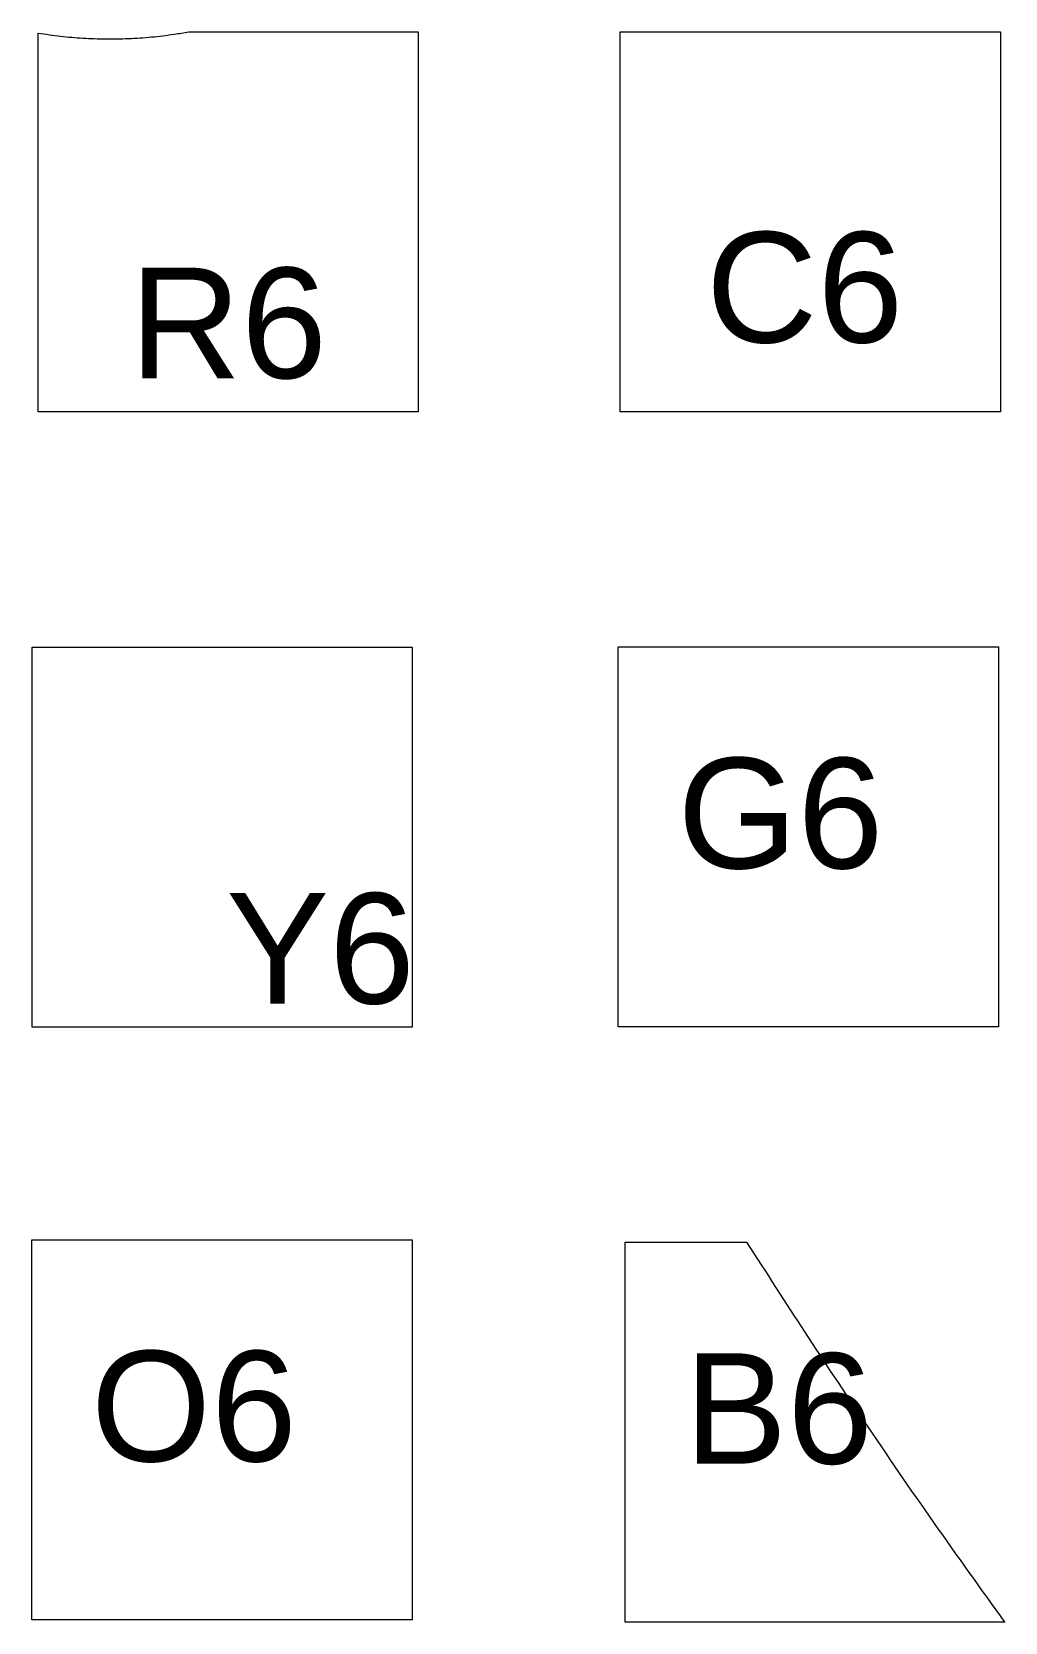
# Model space of a CAD drawing. Header units: inches. Extents: x 1 to 9.8, y 1.4 to 15.8.
import ezdxf

# ---------------------------------------------------------------- set-up
doc = ezdxf.new("R2010")
doc.units = ezdxf.units.IN
doc.header["$LTSCALE"] = 0.03937
doc.header["$MEASUREMENT"] = 0
doc.layers.add('CUT', color=7, linetype='Continuous')
doc.layers.add('DISPLAY', color=7, linetype='Continuous')

msp = doc.modelspace()

# ---------------------------------------------------------------- linework, layer by layer
at = {"layer": 'CUT', "color": 255, "lineweight": 15}
for p, q in [((1.084, 12.314), (1.084, 15.743)), ((2.447, 15.754), (4.524, 15.754)), ((4.524, 15.754), (4.524, 12.314)), ((6.352, 12.315), (6.352, 15.755)), ((6.352, 15.755), (9.792, 15.755)), ((9.792, 15.755), (9.792, 12.315)), ((4.524, 12.314), (1.084, 12.314)), ((9.792, 12.315), (6.352, 12.315)), ((1.03, 6.744), (1.03, 10.184)), ((1.03, 10.184), (4.47, 10.184)), ((4.47, 10.184), (4.47, 6.744)), ((6.334, 10.188), (9.774, 10.188)), ((6.334, 6.748), (6.334, 10.188)), ((9.774, 10.188), (9.774, 6.748)), ((4.47, 6.744), (1.03, 6.744)), ((9.774, 6.748), (6.334, 6.748)), ((1.027, 1.38), (1.027, 4.82)), ((1.027, 4.82), (4.467, 4.82)), ((4.467, 4.82), (4.467, 1.38)), ((6.395, 1.359), (6.395, 4.799)), ((6.395, 4.799), (7.495, 4.799)), ((4.467, 1.38), (1.027, 1.38)), ((9.83, 1.359), (6.395, 1.359)), ((9.835, 1.359), (9.83, 1.359))]:
    msp.add_line(p, q, dxfattribs=at)
for points, knots in [([(1.084, 15.743), (1.152, 15.733), (1.286, 15.713), (1.489, 15.696), (1.695, 15.689), (1.902, 15.692), (2.11, 15.706), (2.292, 15.728), (2.404, 15.747), (2.447, 15.754)], [0, 0, 0, 0, 0.148823, 0.297737, 0.446558, 0.598924, 0.751393, 0.903754, 1, 1, 1, 1]), ([(7.495, 4.799), (7.67, 4.527), (8.019, 3.982), (8.583, 3.136), (9.183, 2.259), (9.614, 1.659), (9.83, 1.359)], [0, 0, 0, 0, 0.2333364, 0.4667142, 0.7333193, 1, 1, 1, 1])]:
    msp.add_open_spline(points, degree=3, knots=knots, dxfattribs=at)

# ---------------------------------------------------------------- texts
at = {"layer": 'DISPLAY', "char_height": 1, "attachment_point": 7, "line_spacing_factor": 0.963855}
for s, insert, width in [('\\fArial;C6', (7.127, 12.928), 2.6506), ('\\fArial;R6\\P', (1.912, 12.605), 2.60241), ('\\fArial;G6', (6.869, 8.168), 2.72892), ('\\fArial;Y6', (2.785, 6.944), 2.63253), ('\\fArial;O6', (1.562, 2.8), 2.72892), ('\\fArial;B6', (6.93, 2.779), 2.53614)]:
    msp.add_mtext(s, dxfattribs=dict(at, insert=insert, width=width))

doc.saveas('drawing.dxf')
